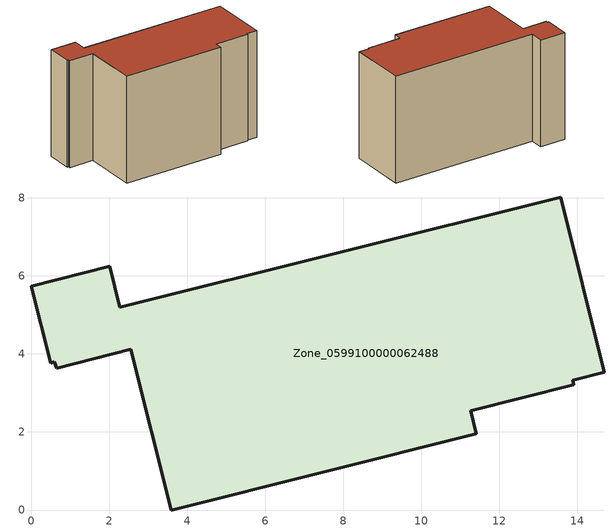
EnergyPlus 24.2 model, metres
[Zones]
Zone_0599100000062488
 floor ground (C_G): 0,5.73 2.02,6.24 2.27,5.19 13.57,8.02 14.69,3.53 13.87,3.32 13.91,3.21 11.27,2.55 11.41,1.95 3.59,0 2.56,4.12 0.65,3.64 0.6,3.8 0.5,3.76 z0
 wall outside (C_F): 2.02,6.24 0,5.73 0.5,3.76 0.6,3.8 0.65,3.64 2.56,4.12 3.59,0 11.41,1.95 11.27,2.55 13.91,3.21 13.87,3.32 14.69,3.53 13.57,8.02 2.27,5.19 2.02,6.24 z0:8.47
 roof outside (C_R): 13.57,8.02 2.27,5.19 2.02,6.24 0,5.73 0.5,3.76 0.6,3.8 0.65,3.64 2.56,4.12 3.59,0 11.41,1.95 11.27,2.55 13.91,3.21 13.87,3.32 14.69,3.53 z8.47
[BUILDING]
Pand.0599100000062488: North Axis=0; Terrain=City; Loads Convergence Tolerance Value=0.04; Temperature Convergence Tolerance Value=0.4; Solar Distribution=FullExterior; Maximum Number of Warmup Days=25; Minimum Number of Warmup Days=1
[Site:Location]
Rotterdam.The.Hague.AP_ZH_NLD Design_Conditions: Latitude=51.96; Longitude=4.45; Time Zone=1; Elevation=-4.5
[SITE:GROUNDTEMPERATURE:BUILDINGSURFACE]
18, 18, 18, 18, 18, 18, 18, 18, 18, 18, 18, 18
[MATERIAL] Thermal Absorptance=0.9; Solar Absorptance=0.7; Visible Absorptance=0.7
Name | Roughness | Thickness | Conductivity | Density | Specific Heat
G.TC.1992-2005 | MediumSmooth | 0.15 | 0.06 | 540 | 1210
F.TC.1992-2005 | Rough | 0.3 | 0.12 | 1920 | 840
R.TC.1992-2005 | MediumRough | 0.2 | 0.08 | 1500 | 1000
[CONSTRUCTION]
C_G: G.TC.1992-2005
C_F: F.TC.1992-2005
C_R: R.TC.1992-2005
[ZONE]
Zone_0599100000062488: Type=1; Multiplier=1; Ceiling Height=Autocalculate; Volume=Autocalculate; Floor Area=autocalculate; Part of Total Floor Area=Yes
[ZONEINFILTRATION:DESIGNFLOWRATE]
Infil_Zone_0599100000062488: Zone or ZoneList or Space or SpaceList=Zone_0599100000062488; Schedule=AlwaysOn; Design Flow Rate Calculation Method=Flow/Area; Flow Rate per Floor Area=0.0015; Constant Term Coefficient=1; Temperature Term Coefficient=0; Velocity Term Coefficient=0; Velocity Squared Term Coefficient=0
[HVACTEMPLATE:ZONE:IDEALLOADSAIRSYSTEM]
Zone_0599100000062488: Maximum Heating Supply Air Temperature=50; Minimum Cooling Supply Air Temperature=13; Maximum Heating Supply Air Humidity Ratio=0.0156; Minimum Cooling Supply Air Humidity Ratio=0.0077; Heating Limit=NoLimit; Cooling Limit=NoLimit; Dehumidification Control Type=ConstantSensibleHeatRatio; Cooling Sensible Heat Ratio=0.7; Dehumidification Setpoint=60; Humidification Control Type=None; Humidification Setpoint=30; Outdoor Air Method=None; Outdoor Air Flow Rate per Person=0.00944; Outdoor Air Flow Rate per Zone Floor Area=0; Outdoor Air Flow Rate per Zone=0; Demand Controlled Ventilation Type=None; Outdoor Air Economizer Type=NoEconomizer; Heat Recovery Type=None; Sensible Heat Recovery Effectiveness=0.7; Latent Heat Recovery Effectiveness=0.65
[ZONECONTROL:THERMOSTAT]
ThermostatControl_Zone_0599100000062488: Zone or ZoneList=Zone_0599100000062488; Control Type Schedule=DualSetpointControlType; Control 1=Thermostat_Zone_0599100000062488; Temperature Difference Between Cutout And Setpoint=0
[THERMOSTATSETPOINT:DUALSETPOINT]
Thermostat_Zone_0599100000062488: Heating Setpoint Temperature Schedule=HeatingSetpoint_Zone_0599100000062488; Cooling Setpoint Temperature Schedule=CoolingSetpoint_Zone_0599100000062488
[SCHEDULE:COMPACT]
HeatingSetpoint_Zone_0599100000062488: Through: 12/31, For: AllDays, Until: 24:00, 21
CoolingSetpoint_Zone_0599100000062488: Through: 12/31, For: AllDays, Until: 24:00, 24
DualSetpointControlType: Through: 12/31, For: AllDays, Until: 24:00, 4
AlwaysOn: Through: 12/31, For: AllDays, Until: 24:00, 1
